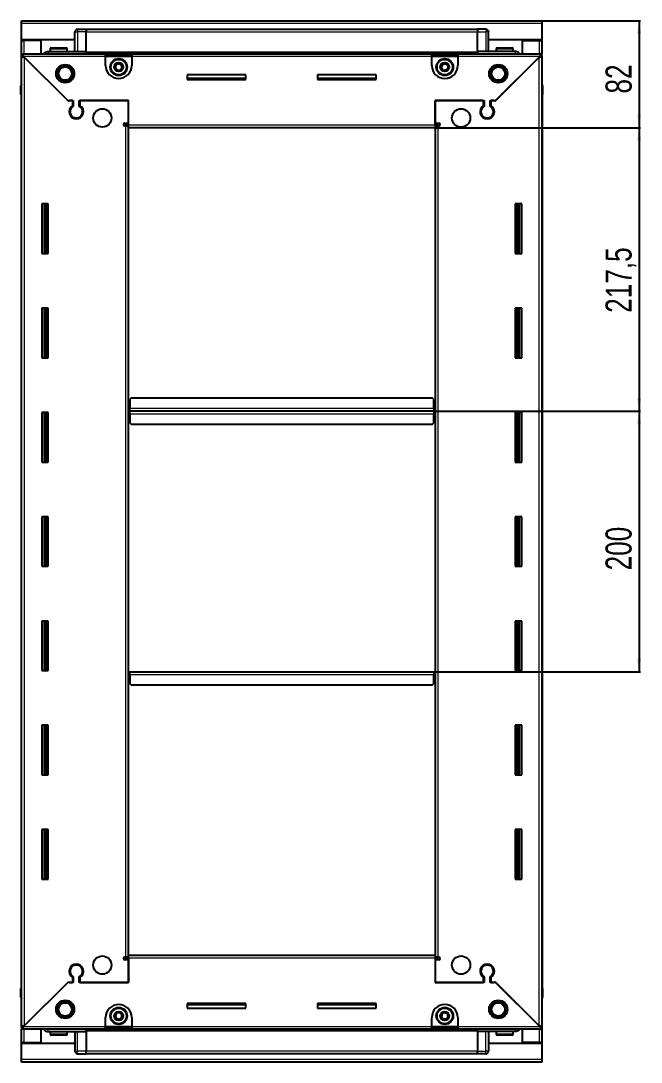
# Model space of a CAD drawing. Header units: millimetres. Extents: x 1021 to 3841, y -1038 to 1690.
# Drawn here: x 3366 to 3841, y 743 to 1542 of the extents above; entities that cross this region are included whole.
import ezdxf

# ---------------------------------------------------------------- set-up
doc = ezdxf.new("R2010")
doc.units = ezdxf.units.MM
doc.layers.add('FORMAT', color=7, linetype='Continuous')
doc.styles.add('SLDTEXTSTYLE0', font='TXT', dxfattribs={"width": 0.75})
doc.dimstyles.new('SLDDIMSTYLE0', dxfattribs={"dimtxt": 20, "dimasz": 10, "dimexe": 0, "dimexo": 0.0625, "dimgap": 5, "dimtad": 2, "dimdec": 1, "dimrnd": 1e-09, "dimzin": 12, "dimdsep": 46, "dimtxsty": 'SLDTEXTSTYLE0', "dimsah": 1, "dimcen": 0.09, "dimadec": 0, "dimazin": 3, "dimtfac": 1, "dimtofl": 0, "dimtmove": 0, "dimatfit": 3, "dimfxl": 0, "dimfrac": 2, "dimtolj": 1, "dimtzin": 12, "dimarcsym": 0})

# ---------------------------------------------------------------- blocks, each defined once
blk = doc.blocks.new('_D_5')
at = {"layer": 'FORMAT'}
for p, q in [((3765.21, 1542.16), (3840.7, 1542.16)), ((3839.7, 1542.16), (3839.7, 1460.16)), ((3683.21, 1460.16), (3840.7, 1460.16))]:
    blk.add_line(p, q, dxfattribs=at)
for points in [[(3839.7, 1542.16), (3838.16, 1532.16), (3841.23, 1532.16)], [(3839.7, 1460.16), (3841.23, 1470.16), (3838.16, 1470.16)]]:
    blk.add_solid(points, dxfattribs=at)
at = {"layer": 'FORMAT', "insert": (3813.91, 1486.39), "char_height": 20, "attachment_point": 1, "rotation": 90, "style": 'SLDTEXTSTYLE0'}
blk.add_mtext('82', dxfattribs=at)
blk = doc.blocks.new('_D_6')
at = {"layer": 'FORMAT'}
for p, q in [((3683.21, 1460.16), (3840.7, 1460.16)), ((3839.7, 1460.16), (3839.7, 1242.66)), ((3682.21, 1242.66), (3840.7, 1242.66))]:
    blk.add_line(p, q, dxfattribs=at)
for points in [[(3839.7, 1460.16), (3838.16, 1450.16), (3841.23, 1450.16)], [(3839.7, 1242.66), (3841.23, 1252.66), (3838.16, 1252.66)]]:
    blk.add_solid(points, dxfattribs=at)
at = {"layer": 'FORMAT', "insert": (3813.91, 1318.16), "char_height": 20, "attachment_point": 1, "rotation": 90, "style": 'SLDTEXTSTYLE0'}
blk.add_mtext('217,5', dxfattribs=at)
blk = doc.blocks.new('_D_7')
at = {"layer": 'FORMAT'}
for p, q in [((3682.21, 1242.66), (3840.7, 1242.66)), ((3839.7, 1242.66), (3839.7, 1042.66)), ((3682.21, 1042.66), (3840.7, 1042.66))]:
    blk.add_line(p, q, dxfattribs=at)
for points in [[(3839.7, 1242.66), (3838.16, 1232.66), (3841.23, 1232.66)], [(3839.7, 1042.66), (3841.23, 1052.66), (3838.16, 1052.66)]]:
    blk.add_solid(points, dxfattribs=at)
at = {"layer": 'FORMAT', "insert": (3813.91, 1120.5), "char_height": 20, "attachment_point": 1, "rotation": 90, "style": 'SLDTEXTSTYLE0'}
blk.add_mtext('200', dxfattribs=at)

msp = doc.modelspace()

# ---------------------------------------------------------------- linework, layer by layer
at = {"color": 7, "linetype": 'Continuous', "lineweight": 25}
for p, q in [((3366.2, 1542.16), (3765.2, 1542.16)), ((3366.2, 1540.06), (3366.2, 1542.16)), ((3765.2, 1542.16), (3765.2, 1540.06)), ((3366.2, 1527.66), (3366.2, 1540.06)), ((3407.87, 1535.16), (3407.87, 1535.16)), ((3409.2, 1535.66), (3415.7, 1535.66)), ((3409.2, 1535.66), (3415.7, 1535.66)), ((3415.7, 1535.66), (3415.7, 1535.66)), ((3415.7, 1535.66), (3415.7, 1535.66)), ((3415.7, 1535.66), (3415.7, 1533.66)), ((3715.7, 1535.51), (3415.7, 1535.51)), ((3715.7, 1535.66), (3715.7, 1535.66)), ((3722.2, 1535.66), (3715.7, 1535.66)), ((3722.2, 1535.66), (3715.7, 1535.66)), ((3715.7, 1535.66), (3715.7, 1533.66)), ((3765.2, 1540.06), (3765.2, 1527.66)), ((3407.2, 1527.66), (3366.2, 1527.66)), ((3366.2, 1527.16), (3366.2, 1527.66)), ((3366.2, 1516.91), (3366.2, 1527.16)), ((3366.2, 1527.16), (3368.3, 1527.16)), ((3367.7, 1527.16), (3367.7, 1527.66)), ((3381.2, 1527.16), (3368.3, 1527.16)), ((3381.2, 1516.91), (3381.2, 1527.16)), ((3407.2, 1518.66), (3407.2, 1533.66)), ((3415.7, 1518.66), (3415.7, 1533.66)), ((3715.7, 1518.66), (3715.7, 1533.66)), ((3724.2, 1533.66), (3724.2, 1533.66)), ((3724.2, 1518.66), (3724.2, 1533.66)), ((3765.2, 1527.66), (3724.2, 1527.66)), ((3750.2, 1516.91), (3750.2, 1527.16)), ((3750.2, 1527.16), (3763.1, 1527.16)), ((3763.1, 1527.16), (3765.2, 1527.16)), ((3763.7, 1527.16), (3763.7, 1527.66)), ((3765.2, 1527.16), (3765.2, 1527.66)), ((3765.2, 1527.16), (3765.2, 1516.91)), ((3386.7, 1518.66), (3415.7, 1518.66)), ((3388.2, 1520.56), (3388.2, 1518.66)), ((3389, 1521.36), (3400.4, 1521.36)), ((3401.2, 1518.66), (3401.2, 1520.56)), ((3415.7, 1518.66), (3415.7, 1518.16)), ((3744.7, 1518.66), (3715.7, 1518.66)), ((3715.7, 1518.66), (3715.7, 1518.16)), ((3730.2, 1520.56), (3730.2, 1518.66)), ((3731, 1521.36), (3742.4, 1521.36)), ((3743.2, 1518.66), (3743.2, 1520.56)), ((3366.2, 1515.41), (3366.2, 1516.91)), ((3366.2, 1516.91), (3367.2, 1516.91)), ((3366.2, 1514.91), (3366.2, 1515.41)), ((3366.2, 1515.41), (3367.2, 1515.41)), ((3366.2, 770.41), (3366.2, 1514.91)), ((3367.7, 1514.91), (3366.2, 1514.91)), ((3367.2, 1516.91), (3430.7, 1516.91)), ((3367.2, 1515.41), (3367.2, 1516.91)), ((3367.8, 1514.81), (3401.7, 1480.91)), ((3402.4, 1480.21), (3368.3, 1514.31)), ((3415.7, 1517.51), (3715.7, 1517.51)), ((3430.7, 1514.81), (3430.7, 1516.91)), ((3430.7, 1516.91), (3450.7, 1516.91)), ((3430.7, 1515.41), (3450.7, 1515.41)), ((3430.7, 1507.91), (3430.7, 1514.81)), ((3450.7, 1516.91), (3450.7, 1514.81)), ((3450.7, 1516.91), (3680.7, 1516.91)), ((3450.7, 1514.81), (3450.7, 1507.91)), ((3680.7, 1514.81), (3680.7, 1516.91)), ((3680.7, 1516.91), (3700.7, 1516.91)), ((3680.7, 1515.41), (3700.7, 1515.41)), ((3680.7, 1507.91), (3680.7, 1514.81)), ((3700.7, 1516.91), (3700.7, 1514.81)), ((3700.7, 1516.91), (3764.2, 1516.91)), ((3700.7, 1514.81), (3700.7, 1507.91)), ((3763.1, 1514.31), (3729, 1480.21)), ((3729.7, 1480.91), (3763.6, 1514.81)), ((3763.7, 1514.91), (3765.2, 1514.91)), ((3764.2, 1515.41), (3764.2, 1516.91)), ((3764.2, 1516.91), (3765.2, 1516.91)), ((3764.2, 1515.41), (3765.2, 1515.41)), ((3765.2, 1515.41), (3765.2, 1516.91)), ((3765.2, 1515.41), (3765.2, 1514.91)), ((3765.2, 1514.91), (3765.2, 770.41)), ((3538.2, 1500.66), (3493.2, 1500.66)), ((3493.2, 1500.66), (3493.2, 1497.16)), ((3538.2, 1497.91), (3493.2, 1497.91)), ((3493.2, 1497.16), (3538.2, 1497.16)), ((3538.2, 1497.16), (3538.2, 1500.66)), ((3638.2, 1500.66), (3593.2, 1500.66)), ((3593.2, 1500.66), (3593.2, 1497.16)), ((3638.2, 1497.91), (3593.2, 1497.91)), ((3593.2, 1497.16), (3638.2, 1497.16)), ((3638.2, 1497.16), (3638.2, 1500.66)), ((3365.7, 1492.16), (3365.7, 1485.66)), ((3365.7, 1485.66), (3365.7, 1492.16)), ((3765.2, 1493.49), (3765.2, 1493.49)), ((3765.7, 1492.16), (3765.7, 1485.66)), ((3765.7, 1485.66), (3765.7, 1492.16)), ((3365.7, 1485.66), (3365.7, 1485.66)), ((3366.2, 1485.66), (3365.7, 1485.66)), ((3365.85, 1485.66), (3365.85, 799.66)), ((3401.7, 1480.91), (3405.9, 1480.91)), ((3403.1, 1480.91), (3402.4, 1480.21)), ((3405.2, 1480.91), (3403.1, 1480.91)), ((3405.2, 1480.91), (3405.2, 1477.02)), ((3405.9, 1480.91), (3405.9, 1476.63)), ((3410.5, 1480.91), (3448.2, 1480.91)), ((3410.5, 1476.63), (3410.5, 1480.91)), ((3411.2, 1477.02), (3411.2, 1480.91)), ((3448.2, 1480.91), (3411.2, 1480.91)), ((3448.2, 1462.26), (3448.2, 1480.91)), ((3448.2, 1463.66), (3448.2, 1480.91)), ((3683.2, 1480.91), (3720.9, 1480.91)), ((3683.2, 1462.26), (3683.2, 1480.91)), ((3683.2, 1480.91), (3683.2, 1463.66)), ((3720.2, 1480.91), (3683.2, 1480.91)), ((3720.2, 1480.91), (3720.2, 1477.02)), ((3720.9, 1480.91), (3720.9, 1476.63)), ((3725.5, 1480.91), (3729.7, 1480.91)), ((3725.5, 1476.63), (3725.5, 1480.91)), ((3728.3, 1480.91), (3726.2, 1480.91)), ((3726.2, 1477.02), (3726.2, 1480.91)), ((3729, 1480.21), (3728.3, 1480.91)), ((3765.2, 1485.66), (3765.7, 1485.66)), ((3765.55, 799.66), (3765.55, 1485.66)), ((3765.7, 1485.66), (3765.7, 1485.66)), ((3765.7, 1485.66), (3765.7, 1485.66)), ((3406.2, 1468.05), (3406.2, 1467.29)), ((3445.35, 1463.66), (3448.2, 1463.66)), ((3448.2, 1462.66), (3446.2, 1462.66)), ((3446.2, 1462.66), (3446.2, 1461.66)), ((3448.2, 1460.16), (3448.2, 1462.26)), ((3683.2, 1463.66), (3686.05, 1463.66)), ((3685.2, 1462.66), (3683.2, 1462.66)), ((3683.2, 1462.26), (3683.2, 1460.16)), ((3685.2, 1461.66), (3685.2, 1462.66)), ((3725.2, 1468.05), (3725.2, 1467.29)), ((3446.1, 1461.66), (3445.35, 1461.66)), ((3446.1, 1461.66), (3448.2, 1461.66)), ((3683.2, 1460.16), (3448.2, 1460.16)), ((3448.2, 825.16), (3448.2, 1460.16)), ((3683.2, 1461.66), (3685.3, 1461.66)), ((3683.2, 1460.16), (3683.2, 825.16)), ((3686.05, 1461.66), (3685.3, 1461.66)), ((3386.7, 1401.66), (3381.7, 1401.66)), ((3381.7, 1401.66), (3381.7, 1363.66)), ((3383.85, 1363.66), (3383.85, 1401.66)), ((3385.64, 1363.66), (3385.64, 1401.66)), ((3385.67, 1363.66), (3385.67, 1401.66)), ((3386.7, 1363.66), (3386.7, 1401.66)), ((3744.7, 1401.66), (3744.7, 1363.66)), ((3749.7, 1401.66), (3744.7, 1401.66)), ((3745.72, 1401.66), (3745.72, 1363.66)), ((3745.75, 1401.66), (3745.75, 1363.66)), ((3747.55, 1401.66), (3747.55, 1363.66)), ((3749.7, 1363.66), (3749.7, 1401.66)), ((3381.7, 1363.66), (3386.7, 1363.66)), ((3744.7, 1363.66), (3749.7, 1363.66)), ((3386.7, 1321.66), (3381.7, 1321.66)), ((3381.7, 1321.66), (3381.7, 1283.66)), ((3383.85, 1283.66), (3383.85, 1321.66)), ((3385.64, 1283.66), (3385.64, 1321.66)), ((3385.67, 1283.66), (3385.67, 1321.66)), ((3386.7, 1283.66), (3386.7, 1321.66)), ((3744.7, 1321.66), (3744.7, 1283.66)), ((3749.7, 1321.66), (3744.7, 1321.66)), ((3745.72, 1321.66), (3745.72, 1283.66)), ((3745.75, 1321.66), (3745.75, 1283.66)), ((3747.55, 1321.66), (3747.55, 1283.66)), ((3749.7, 1283.66), (3749.7, 1321.66)), ((3381.7, 1283.66), (3386.7, 1283.66)), ((3744.7, 1283.66), (3749.7, 1283.66)), ((3450.2, 1252.66), (3449.2, 1251.66)), ((3449.2, 1251.66), (3449.2, 1244.76)), ((3681.2, 1252.66), (3450.2, 1252.66)), ((3682.2, 1251.66), (3681.2, 1252.66)), ((3682.2, 1244.76), (3682.2, 1251.66)), ((3386.7, 1241.66), (3381.7, 1241.66)), ((3381.7, 1241.66), (3381.7, 1203.66)), ((3383.85, 1203.66), (3383.85, 1241.66)), ((3385.64, 1203.66), (3385.64, 1241.66)), ((3385.67, 1203.66), (3385.67, 1241.66)), ((3386.7, 1203.66), (3386.7, 1241.66)), ((3448.95, 1242.66), (3448.2, 1242.66)), ((3449.2, 1245.51), (3448.95, 1245.51)), ((3448.95, 1245.51), (3448.95, 1242.66)), ((3448.95, 1242.66), (3448.95, 1239.81)), ((3448.95, 1239.81), (3449.2, 1239.81)), ((3449.2, 1242.66), (3449.2, 1244.76)), ((3682.2, 1242.66), (3449.2, 1242.66)), ((3449.2, 1240.56), (3449.2, 1242.66)), ((3449.2, 1240.56), (3449.2, 1233.66)), ((3682.45, 1245.51), (3682.2, 1245.51)), ((3682.2, 1244.76), (3682.2, 1242.66)), ((3682.2, 1242.66), (3682.2, 1240.56)), ((3682.2, 1233.66), (3682.2, 1240.56)), ((3682.2, 1239.81), (3682.45, 1239.81)), ((3682.45, 1242.66), (3682.45, 1245.51)), ((3683.2, 1242.66), (3682.45, 1242.66)), ((3682.45, 1239.81), (3682.45, 1242.66)), ((3744.7, 1241.66), (3744.7, 1203.66)), ((3749.7, 1241.66), (3744.7, 1241.66)), ((3745.72, 1241.66), (3745.72, 1203.66)), ((3745.75, 1241.66), (3745.75, 1203.66)), ((3747.55, 1241.66), (3747.55, 1203.66)), ((3749.7, 1203.66), (3749.7, 1241.66)), ((3449.2, 1233.66), (3450.2, 1232.66)), ((3450.2, 1232.66), (3681.2, 1232.66)), ((3681.2, 1232.66), (3682.2, 1233.66)), ((3381.7, 1203.66), (3386.7, 1203.66)), ((3744.7, 1203.66), (3749.7, 1203.66)), ((3386.7, 1161.66), (3381.7, 1161.66)), ((3381.7, 1161.66), (3381.7, 1123.66)), ((3383.85, 1123.66), (3383.85, 1161.66)), ((3385.64, 1123.66), (3385.64, 1161.66)), ((3385.67, 1123.66), (3385.67, 1161.66)), ((3386.7, 1123.66), (3386.7, 1161.66)), ((3744.7, 1161.66), (3744.7, 1123.66)), ((3749.7, 1161.66), (3744.7, 1161.66)), ((3745.72, 1161.66), (3745.72, 1123.66)), ((3745.75, 1161.66), (3745.75, 1123.66)), ((3747.55, 1161.66), (3747.55, 1123.66)), ((3749.7, 1123.66), (3749.7, 1161.66)), ((3381.7, 1123.66), (3386.7, 1123.66)), ((3744.7, 1123.66), (3749.7, 1123.66)), ((3386.7, 1081.66), (3381.7, 1081.66)), ((3381.7, 1081.66), (3381.7, 1043.66)), ((3383.85, 1043.66), (3383.85, 1081.66)), ((3385.64, 1043.66), (3385.64, 1081.66)), ((3385.67, 1043.66), (3385.67, 1081.66)), ((3386.7, 1043.66), (3386.7, 1081.66)), ((3744.7, 1081.66), (3744.7, 1043.66)), ((3749.7, 1081.66), (3744.7, 1081.66)), ((3745.72, 1081.66), (3745.72, 1043.66)), ((3745.75, 1081.66), (3745.75, 1043.66)), ((3747.55, 1081.66), (3747.55, 1043.66)), ((3749.7, 1043.66), (3749.7, 1081.66)), ((3381.7, 1043.66), (3386.7, 1043.66)), ((3448.2, 1042.66), (3448.95, 1042.66)), ((3448.95, 1042.66), (3448.95, 1039.81)), ((3448.95, 1039.81), (3449.2, 1039.81)), ((3449.2, 1040.56), (3449.2, 1042.66)), ((3449.2, 1042.66), (3682.2, 1042.66)), ((3449.2, 1040.56), (3449.2, 1033.66)), ((3682.2, 1042.66), (3682.2, 1040.56)), ((3682.2, 1033.66), (3682.2, 1040.56)), ((3682.2, 1039.81), (3682.45, 1039.81)), ((3682.45, 1039.81), (3682.45, 1042.66)), ((3682.45, 1042.66), (3683.2, 1042.66)), ((3744.7, 1043.66), (3749.7, 1043.66)), ((3449.2, 1033.66), (3450.2, 1032.66)), ((3450.2, 1032.66), (3681.2, 1032.66)), ((3681.2, 1032.66), (3682.2, 1033.66)), ((3386.7, 1001.66), (3381.7, 1001.66)), ((3381.7, 1001.66), (3381.7, 963.66)), ((3383.85, 963.66), (3383.85, 1001.66)), ((3385.64, 963.66), (3385.64, 1001.66)), ((3385.67, 963.66), (3385.67, 1001.66)), ((3386.7, 963.66), (3386.7, 1001.66)), ((3744.7, 1001.66), (3744.7, 963.66)), ((3749.7, 1001.66), (3744.7, 1001.66)), ((3745.72, 1001.66), (3745.72, 963.66)), ((3745.75, 1001.66), (3745.75, 963.66)), ((3747.55, 1001.66), (3747.55, 963.66)), ((3749.7, 963.66), (3749.7, 1001.66)), ((3381.7, 963.66), (3386.7, 963.66)), ((3744.7, 963.66), (3749.7, 963.66)), ((3386.7, 921.66), (3381.7, 921.66)), ((3381.7, 921.66), (3381.7, 883.66)), ((3383.85, 883.66), (3383.85, 921.66)), ((3385.64, 883.66), (3385.64, 921.66)), ((3385.67, 883.66), (3385.67, 921.66)), ((3386.7, 883.66), (3386.7, 921.66)), ((3744.7, 921.66), (3744.7, 883.66)), ((3749.7, 921.66), (3744.7, 921.66)), ((3745.72, 921.66), (3745.72, 883.66)), ((3745.75, 921.66), (3745.75, 883.66)), ((3747.55, 921.66), (3747.55, 883.66)), ((3749.7, 883.66), (3749.7, 921.66)), ((3381.7, 883.66), (3386.7, 883.66)), ((3744.7, 883.66), (3749.7, 883.66)), ((3445.35, 823.66), (3446.1, 823.66)), ((3448.2, 823.66), (3446.1, 823.66)), ((3446.2, 823.66), (3446.2, 822.66)), ((3448.2, 823.06), (3448.2, 825.16)), ((3448.2, 825.16), (3683.2, 825.16)), ((3448.2, 823.06), (3448.2, 804.41)), ((3683.2, 825.16), (3683.2, 823.06)), ((3685.3, 823.66), (3683.2, 823.66)), ((3683.2, 823.06), (3683.2, 804.41)), ((3685.2, 822.66), (3685.2, 823.66)), ((3685.3, 823.66), (3686.05, 823.66)), ((3406.2, 818.04), (3406.2, 817.28)), ((3448.2, 821.66), (3445.35, 821.66)), ((3446.2, 822.66), (3448.2, 822.66)), ((3448.2, 804.41), (3448.2, 821.66)), ((3683.2, 822.66), (3685.2, 822.66)), ((3683.2, 821.66), (3683.2, 804.41)), ((3686.05, 821.66), (3683.2, 821.66)), ((3725.2, 818.04), (3725.2, 817.28)), ((3405.2, 808.3), (3405.2, 804.41)), ((3405.9, 808.7), (3405.9, 804.41)), ((3410.5, 804.41), (3410.5, 808.7)), ((3411.2, 804.41), (3411.2, 808.3)), ((3720.2, 808.3), (3720.2, 804.41)), ((3720.9, 808.7), (3720.9, 804.41)), ((3725.5, 804.41), (3725.5, 808.7)), ((3726.2, 804.41), (3726.2, 808.3)), ((3365.7, 799.66), (3365.7, 799.66)), ((3365.7, 793.16), (3365.7, 799.66)), ((3365.7, 799.66), (3365.7, 799.66)), ((3365.7, 799.66), (3365.7, 793.16)), ((3366.2, 799.66), (3365.7, 799.66)), ((3401.7, 804.41), (3367.8, 770.51)), ((3368.3, 771.01), (3402.4, 805.11)), ((3405.9, 804.41), (3401.7, 804.41)), ((3402.4, 805.11), (3403.1, 804.41)), ((3403.1, 804.41), (3405.2, 804.41)), ((3448.2, 804.41), (3410.5, 804.41)), ((3411.2, 804.41), (3448.2, 804.41)), ((3720.9, 804.41), (3683.2, 804.41)), ((3683.2, 804.41), (3720.2, 804.41)), ((3729.7, 804.41), (3725.5, 804.41)), ((3726.2, 804.41), (3728.3, 804.41)), ((3728.3, 804.41), (3729, 805.11)), ((3729, 805.11), (3763.1, 771.01)), ((3763.6, 770.51), (3729.7, 804.41)), ((3765.2, 799.66), (3765.7, 799.66)), ((3765.7, 799.66), (3765.7, 799.66)), ((3765.7, 793.16), (3765.7, 799.66)), ((3765.7, 799.66), (3765.7, 793.16)), ((3366.2, 791.84), (3366.2, 791.84)), ((3538.2, 788.16), (3493.2, 788.16)), ((3493.2, 788.16), (3493.2, 784.66)), ((3493.2, 787.41), (3538.2, 787.41)), ((3493.2, 784.66), (3538.2, 784.66)), ((3538.2, 784.66), (3538.2, 788.16)), ((3638.2, 788.16), (3593.2, 788.16)), ((3593.2, 788.16), (3593.2, 784.66)), ((3593.2, 787.41), (3638.2, 787.41)), ((3593.2, 784.66), (3638.2, 784.66)), ((3638.2, 784.66), (3638.2, 788.16)), ((3430.7, 770.51), (3430.7, 777.41)), ((3450.7, 777.41), (3450.7, 770.51)), ((3680.7, 770.51), (3680.7, 777.41)), ((3700.7, 777.41), (3700.7, 770.51)), ((3366.2, 769.91), (3366.2, 770.41)), ((3367.7, 770.41), (3366.2, 770.41)), ((3366.2, 769.91), (3366.2, 768.41)), ((3367.2, 769.91), (3366.2, 769.91)), ((3366.2, 758.16), (3366.2, 768.41)), ((3367.2, 768.41), (3366.2, 768.41)), ((3367.2, 769.91), (3367.2, 768.41)), ((3430.7, 768.41), (3367.2, 768.41)), ((3381.2, 758.16), (3381.2, 768.41)), ((3715.7, 767.81), (3415.7, 767.81)), ((3415.7, 766.66), (3415.7, 767.16)), ((3430.7, 768.41), (3430.7, 770.51)), ((3450.7, 769.91), (3430.7, 769.91)), ((3450.7, 768.41), (3430.7, 768.41)), ((3450.7, 770.51), (3450.7, 768.41)), ((3680.7, 768.41), (3450.7, 768.41)), ((3680.7, 768.41), (3680.7, 770.51)), ((3700.7, 769.91), (3680.7, 769.91)), ((3700.7, 768.41), (3680.7, 768.41)), ((3700.7, 770.51), (3700.7, 768.41)), ((3764.2, 768.41), (3700.7, 768.41)), ((3715.7, 766.66), (3715.7, 767.16)), ((3750.2, 758.16), (3750.2, 768.41)), ((3763.7, 770.41), (3765.2, 770.41)), ((3764.2, 769.91), (3764.2, 768.41)), ((3765.2, 769.91), (3764.2, 769.91)), ((3765.2, 768.41), (3764.2, 768.41)), ((3765.2, 770.41), (3765.2, 769.91)), ((3765.2, 769.91), (3765.2, 768.41)), ((3765.2, 768.41), (3765.2, 758.16)), ((3386.7, 766.66), (3415.7, 766.66)), ((3388.2, 766.66), (3388.2, 764.76)), ((3392.77, 763.96), (3389, 763.96)), ((3400.4, 763.96), (3392.77, 763.96)), ((3401.2, 764.76), (3401.2, 766.66)), ((3407.2, 766.66), (3407.2, 751.66)), ((3415.7, 766.66), (3415.7, 751.66)), ((3744.7, 766.66), (3715.7, 766.66)), ((3715.7, 766.66), (3715.7, 751.66)), ((3724.2, 766.66), (3724.2, 751.66)), ((3730.2, 766.66), (3730.2, 764.76)), ((3737.99, 763.96), (3731, 763.96)), ((3742.4, 763.96), (3737.99, 763.96)), ((3743.2, 764.76), (3743.2, 766.66)), ((3368.3, 758.16), (3366.2, 758.16)), ((3366.2, 757.66), (3366.2, 758.16)), ((3366.2, 745.26), (3366.2, 757.66)), ((3366.2, 757.66), (3407.2, 757.66)), ((3367.7, 757.66), (3367.7, 758.16)), ((3368.3, 758.16), (3381.2, 758.16)), ((3407.2, 751.66), (3407.2, 751.66)), ((3415.7, 749.66), (3415.7, 751.66)), ((3715.7, 749.66), (3715.7, 751.66)), ((3724.2, 757.66), (3765.2, 757.66)), ((3763.1, 758.16), (3750.2, 758.16)), ((3765.2, 758.16), (3763.1, 758.16)), ((3763.7, 757.66), (3763.7, 758.16)), ((3765.2, 757.66), (3765.2, 758.16)), ((3765.2, 757.66), (3765.2, 745.26)), ((3366.2, 743.16), (3366.2, 745.26)), ((3765.2, 743.16), (3366.2, 743.16)), ((3409.2, 749.66), (3415.7, 749.66)), ((3409.2, 749.66), (3415.7, 749.66)), ((3415.7, 749.81), (3715.7, 749.81)), ((3415.7, 749.66), (3415.7, 749.66)), ((3722.2, 749.66), (3715.7, 749.66)), ((3715.7, 749.66), (3715.7, 749.66)), ((3715.7, 749.66), (3715.7, 749.66)), ((3722.2, 749.66), (3715.7, 749.66)), ((3723.52, 750.16), (3723.52, 750.16)), ((3765.2, 745.26), (3765.2, 743.16))]:
    msp.add_line(p, q, dxfattribs=at)
at = {"color": 8, "linetype": 'Continuous', "lineweight": 18}
for p, q in [((3765.2, 1540.06), (3366.2, 1540.06)), ((3409.2, 1535.66), (3409.2, 1533.66)), ((3722.2, 1535.66), (3722.2, 1533.66)), ((3368.3, 1527.16), (3368.3, 1527.66)), ((3368.3, 1516.91), (3368.3, 1527.16)), ((3407.2, 1533.66), (3409.2, 1533.66)), ((3409.2, 1533.66), (3409.2, 1518.66)), ((3415.7, 1533.66), (3409.2, 1533.66)), ((3715.7, 1533.51), (3415.7, 1533.51)), ((3715.7, 1533.66), (3722.2, 1533.66)), ((3722.2, 1533.66), (3722.2, 1518.66)), ((3724.2, 1533.66), (3722.2, 1533.66)), ((3763.1, 1527.66), (3763.1, 1527.16)), ((3763.1, 1527.16), (3763.1, 1516.91)), ((3388.2, 1520.56), (3401.2, 1520.56)), ((3715.7, 1518.16), (3415.7, 1518.16)), ((3730.2, 1520.56), (3743.2, 1520.56)), ((3430.7, 1514.81), (3367.8, 1514.81)), ((3368.3, 1514.31), (3368.3, 771.01)), ((3715.7, 1516.93), (3415.7, 1516.93)), ((3430.7, 1514.81), (3450.7, 1514.81)), ((3680.7, 1514.81), (3450.7, 1514.81)), ((3680.7, 1514.81), (3700.7, 1514.81)), ((3763.6, 1514.81), (3700.7, 1514.81)), ((3763.1, 771.01), (3763.1, 1514.31)), ((3366.2, 1492.16), (3365.7, 1492.16)), ((3765.2, 1492.16), (3765.7, 1492.16)), ((3448.2, 1462.26), (3683.2, 1462.26)), ((3446.1, 823.66), (3446.1, 1461.66)), ((3685.3, 1461.66), (3685.3, 823.66)), ((3383.2, 1401.66), (3383.2, 1363.66)), ((3384.43, 1401.66), (3384.43, 1363.66)), ((3746.96, 1363.66), (3746.96, 1401.66)), ((3748.2, 1363.66), (3748.2, 1401.66)), ((3383.2, 1321.66), (3383.2, 1283.66)), ((3384.43, 1321.66), (3384.43, 1283.66)), ((3746.96, 1283.66), (3746.96, 1321.66)), ((3748.2, 1283.66), (3748.2, 1321.66)), ((3383.2, 1241.66), (3383.2, 1203.66)), ((3384.43, 1241.66), (3384.43, 1203.66)), ((3682.2, 1244.76), (3449.2, 1244.76)), ((3449.2, 1240.56), (3682.2, 1240.56)), ((3746.96, 1203.66), (3746.96, 1241.66)), ((3748.2, 1203.66), (3748.2, 1241.66)), ((3383.2, 1161.66), (3383.2, 1123.66)), ((3384.43, 1161.66), (3384.43, 1123.66)), ((3746.96, 1123.66), (3746.96, 1161.66)), ((3748.2, 1123.66), (3748.2, 1161.66)), ((3383.2, 1081.66), (3383.2, 1043.66)), ((3384.43, 1081.66), (3384.43, 1043.66)), ((3746.96, 1043.66), (3746.96, 1081.66)), ((3748.2, 1043.66), (3748.2, 1081.66)), ((3449.2, 1040.56), (3682.2, 1040.56)), ((3383.2, 1001.66), (3383.2, 963.66)), ((3384.43, 1001.66), (3384.43, 963.66)), ((3746.96, 963.66), (3746.96, 1001.66)), ((3748.2, 963.66), (3748.2, 1001.66)), ((3383.2, 921.66), (3383.2, 883.66)), ((3384.43, 921.66), (3384.43, 883.66)), ((3746.96, 883.66), (3746.96, 921.66)), ((3748.2, 883.66), (3748.2, 921.66)), ((3683.2, 823.06), (3448.2, 823.06)), ((3366.2, 793.16), (3365.7, 793.16)), ((3765.2, 793.16), (3765.7, 793.16)), ((3367.8, 770.51), (3430.7, 770.51)), ((3368.3, 758.16), (3368.3, 768.41)), ((3415.7, 768.4), (3715.7, 768.4)), ((3415.7, 767.16), (3715.7, 767.16)), ((3450.7, 770.51), (3430.7, 770.51)), ((3450.7, 770.51), (3680.7, 770.51)), ((3700.7, 770.51), (3680.7, 770.51)), ((3700.7, 770.51), (3763.6, 770.51)), ((3763.1, 768.41), (3763.1, 758.16)), ((3392.5, 764.76), (3388.2, 764.76)), ((3401.2, 764.76), (3392.5, 764.76)), ((3409.2, 751.66), (3409.2, 766.66)), ((3722.2, 751.66), (3722.2, 766.66)), ((3738.17, 764.76), (3730.2, 764.76)), ((3743.2, 764.76), (3738.17, 764.76)), ((3368.3, 757.66), (3368.3, 758.16)), ((3407.2, 751.66), (3409.2, 751.66)), ((3415.7, 751.66), (3409.2, 751.66)), ((3409.2, 749.66), (3409.2, 751.66)), ((3415.7, 751.81), (3715.7, 751.81)), ((3715.7, 751.66), (3722.2, 751.66)), ((3724.2, 751.66), (3722.2, 751.66)), ((3722.2, 749.66), (3722.2, 751.66)), ((3763.1, 758.16), (3763.1, 757.66)), ((3765.2, 745.26), (3366.2, 745.26))]:
    msp.add_line(p, q, dxfattribs=at)
at = {"color": 7, "linetype": 'Continuous', "lineweight": 25, "flags": 128}
msp.add_lwpolyline([(3724.05, 1534.42), (3724.16, 1534.05), (3724.2, 1533.66)], dxfattribs=at)
at = {"color": 7, "linetype": 'Continuous', "lineweight": 25}
for centre, radius in [((3440.7, 1506.66), 6.5), ((3440.7, 1506.66), 3.46), ((3690.7, 1506.66), 6.5), ((3690.7, 1506.66), 3.46), ((3399.7, 1501.66), 7), ((3399.7, 1501.66), 6.03), ((3399.7, 1501.66), 5.1), ((3731.7, 1501.66), 7), ((3731.7, 1501.66), 6.03), ((3731.7, 1501.66), 5.1), ((3428.2, 1467.66), 7), ((3703.2, 1467.66), 7), ((3428.2, 817.66), 7), ((3703.2, 817.66), 7), ((3399.7, 783.66), 7), ((3399.7, 783.66), 6.03), ((3399.7, 783.66), 5.1), ((3440.7, 778.66), 6.5), ((3690.7, 778.66), 6.5), ((3731.7, 783.66), 7), ((3731.7, 783.66), 6.03), ((3731.7, 783.66), 5.1), ((3440.7, 778.66), 3.46), ((3690.7, 778.66), 3.46)]:
    msp.add_circle(centre, radius, dxfattribs=at)
at = {"color": 8, "linetype": 'Continuous', "lineweight": 18}
for centre in [(3440.7, 1506.66), (3690.7, 1506.66), (3440.7, 778.66), (3690.7, 778.66)]:
    msp.add_circle(centre, 5.7, dxfattribs=at)
at = {"color": 7, "linetype": 'Continuous', "lineweight": 25}
for centre, radius, start, end in [((3409.2, 1533.66), 2, 90, 180), ((3722.2, 1533.66), 2, 0, 90), ((3389, 1520.56), 0.8, 90, 180), ((3400.4, 1520.56), 0.8, 0, 90), ((3407, 1518.86), 0.2, 270, 0), ((3724.4, 1518.86), 0.2, 180, 270), ((3731, 1520.56), 0.8, 90, 180), ((3742.4, 1520.56), 0.8, 0, 90), ((3440.7, 1507.91), 10, 180, 270), ((3440.7, 1506.66), 2.5, 134.01559, 194.01559), ((3440.7, 1506.66), 2.5, 194.01559, 254.01559), ((3440.7, 1506.66), 2.5, 74.01559, 134.01559), ((3440.7, 1506.66), 2.5, 254.01559, 314.01559), ((3440.7, 1507.91), 10, 270, 0), ((3440.7, 1506.66), 2.5, 14.01559, 74.01559), ((3440.7, 1506.66), 2.5, 314.01559, 14.01559), ((3690.7, 1507.91), 10, 180, 270), ((3690.7, 1506.66), 2.5, 160.11158, 220.11158), ((3690.7, 1506.66), 2.5, 100.11158, 160.11158), ((3690.7, 1506.66), 2.5, 220.11158, 280.11158), ((3690.7, 1506.66), 2.5, 40.11158, 100.11158), ((3690.7, 1507.91), 10, 270, 0), ((3690.7, 1506.66), 2.5, 280.11158, 340.11158), ((3690.7, 1506.66), 2.5, 340.11158, 40.11158), ((3367.7, 1492.16), 2, 138.59038, 180), ((3763.7, 1492.16), 2, 0, 41.40962), ((3408.2, 1472.41), 5.5, 123.05573, 56.94427), ((3408.2, 1472.41), 4.8, 118.63099, 61.36901), ((3723.2, 1472.41), 5.5, 123.05573, 56.94427), ((3723.2, 1472.41), 4.8, 118.63099, 61.36901), ((3445.35, 1462.66), 1, 90, 270), ((3686.05, 1462.66), 1, 270, 90), ((3445.35, 822.66), 1, 90, 270), ((3686.05, 822.66), 1, 270, 90), ((3408.2, 812.91), 5.5, 303.05573, 236.94427), ((3408.2, 812.91), 4.8, 298.63099, 241.36901), ((3723.2, 812.91), 5.5, 303.05573, 236.94427), ((3723.2, 812.91), 4.8, 298.63099, 241.36901), ((3367.7, 793.16), 2, 180, 221.39416), ((3763.7, 793.16), 2, 318.59038, 0), ((3440.7, 777.41), 10, 90, 180), ((3440.7, 777.41), 10, 0, 90), ((3690.7, 777.41), 10, 90, 180), ((3690.7, 777.41), 10, 0, 90), ((3440.7, 778.66), 2.5, 127.47401, 187.47401), ((3440.7, 778.66), 2.5, 187.47401, 247.47401), ((3440.7, 778.66), 2.5, 67.47401, 127.47401), ((3440.7, 778.66), 2.5, 247.47401, 307.47401), ((3440.7, 778.66), 2.5, 7.47401, 67.47401), ((3440.7, 778.66), 2.5, 307.47401, 7.47401), ((3690.7, 778.66), 2.5, 147.04236, 207.04236), ((3690.7, 778.66), 2.5, 207.04236, 267.04236), ((3690.7, 778.66), 2.5, 87.04236, 147.04236), ((3690.7, 778.66), 2.5, 267.04236, 327.04236), ((3690.7, 778.66), 2.5, 27.04236, 87.04236), ((3690.7, 778.66), 2.5, 327.04236, 27.04236), ((3389, 764.76), 0.8, 180, 270), ((3400.4, 764.76), 0.8, 270, 360), ((3407, 766.46), 0.2, 0, 90), ((3724.4, 766.46), 0.2, 90, 180), ((3731, 764.76), 0.8, 180, 270), ((3742.4, 764.76), 0.8, 270, 360), ((3409.2, 751.66), 2, 180, 270), ((3722.2, 751.66), 2, 270, 0), ((3722.2, 751.66), 2, 270, 288.58003), ((3722.2, 751.66), 2, 303.94202, 311.40962)]:
    msp.add_arc(centre, radius, start, end, dxfattribs=at)
for points, knots in [([(3383.48, 1516.91), (3383.6, 1517.11), (3383.99, 1517.76), (3385.14, 1518.47), (3386.18, 1518.6), (3386.7, 1518.66)], [0, 0, 0, 0, 0.1822499, 0.5911249, 1, 1, 1, 1]), ([(3415.7, 1518.66), (3415.7, 1518.63), (3415.7, 1518.55), (3415.7, 1517.93), (3415.7, 1517.35), (3415.7, 1516.96), (3415.7, 1516.93)], [0, 0, 0, 0, 0.324279, 0.648558, 0.972836, 1, 1, 1, 1]), ([(3715.7, 1518.66), (3715.7, 1518.63), (3715.7, 1518.55), (3715.7, 1517.93), (3715.7, 1517.37), (3715.7, 1517), (3715.7, 1516.99)], [0, 0, 0, 0, 0.3302662, 0.6605324, 0.9907986, 1, 1, 1, 1]), ([(3747.91, 1516.91), (3747.79, 1517.11), (3747.4, 1517.76), (3746.25, 1518.47), (3745.21, 1518.6), (3744.7, 1518.66)], [0, 0, 0, 0, 0.18225, 0.591125, 1, 1, 1, 1]), ([(3366.2, 1514.91), (3366.22, 1514.87), (3366.27, 1514.78), (3366.67, 1514.64), (3367.22, 1514.51), (3367.8, 1514.4), (3368.17, 1514.34), (3368.3, 1514.31)], [0, 0, 0, 0, 0.230255, 0.448522, 0.666786, 0.88505, 1, 1, 1, 1]), ([(3367.8, 1514.81), (3367.75, 1515.07), (3367.66, 1515.56), (3367.53, 1516.2), (3367.4, 1516.67), (3367.28, 1516.89), (3367.22, 1516.91), (3367.2, 1516.91)], [0, 0, 0, 0, 0.2302553, 0.4485219, 0.6667858, 0.8850496, 1, 1, 1, 1]), ([(3763.1, 1514.31), (3763.35, 1514.36), (3763.84, 1514.45), (3764.48, 1514.58), (3764.95, 1514.71), (3765.17, 1514.82), (3765.19, 1514.89), (3765.2, 1514.91)], [0, 0, 0, 0, 0.2302553, 0.4485219, 0.6667858, 0.8850496, 1, 1, 1, 1]), ([(3764.2, 1516.91), (3764.15, 1516.89), (3764.06, 1516.84), (3763.93, 1516.44), (3763.8, 1515.88), (3763.68, 1515.3), (3763.62, 1514.94), (3763.6, 1514.81)], [0, 0, 0, 0, 0.230255, 0.448522, 0.666786, 0.88505, 1, 1, 1, 1]), ([(3437.92, 1507.46), (3438.29, 1507.82), (3438.98, 1508.49), (3439.68, 1509.15), (3440, 1509.46)], [0, 0, 0, 0, 0.534686, 1, 1, 1, 1]), ([(3438.62, 1504.66), (3438.54, 1504.99), (3438.34, 1505.79), (3438.1, 1506.76), (3437.95, 1507.34), (3437.92, 1507.46)], [0, 0, 0, 0, 0.362901, 0.866875, 1, 1, 1, 1]), ([(3441.39, 1503.86), (3440.9, 1504.01), (3439.97, 1504.27), (3439.05, 1504.54), (3438.62, 1504.66)], [0, 0, 0, 0, 0.534686, 1, 1, 1, 1]), ([(3440, 1509.46), (3440.49, 1509.32), (3441.42, 1509.06), (3442.34, 1508.79), (3442.77, 1508.67)], [0, 0, 0, 0, 0.534686, 1, 1, 1, 1]), ([(3443.47, 1505.87), (3443.1, 1505.51), (3442.41, 1504.84), (3441.72, 1504.17), (3441.39, 1503.86)], [0, 0, 0, 0, 0.534686, 1, 1, 1, 1]), ([(3442.77, 1508.67), (3442.8, 1508.55), (3442.95, 1507.97), (3443.19, 1507), (3443.39, 1506.2), (3443.47, 1505.87)], [0, 0, 0, 0, 0.1331247, 0.6370994, 1, 1, 1, 1]), ([(3687.85, 1506.16), (3687.9, 1506.27), (3688.1, 1506.84), (3688.44, 1507.77), (3688.72, 1508.55), (3688.84, 1508.87)], [0, 0, 0, 0, 0.133125, 0.637099, 1, 1, 1, 1]), ([(3689.71, 1503.95), (3689.38, 1504.34), (3688.76, 1505.08), (3688.14, 1505.82), (3687.85, 1506.16)], [0, 0, 0, 0, 0.534686, 1, 1, 1, 1]), ([(3688.84, 1508.87), (3689.34, 1508.96), (3690.29, 1509.13), (3691.24, 1509.3), (3691.68, 1509.38)], [0, 0, 0, 0, 0.534686, 1, 1, 1, 1]), ([(3692.56, 1504.46), (3692.05, 1504.37), (3691.1, 1504.2), (3690.15, 1504.03), (3689.71, 1503.95)], [0, 0, 0, 0, 0.534686, 1, 1, 1, 1]), ([(3691.68, 1509.38), (3692.01, 1508.98), (3692.63, 1508.25), (3693.25, 1507.51), (3693.54, 1507.17)], [0, 0, 0, 0, 0.534686, 1, 1, 1, 1]), ([(3693.54, 1507.17), (3693.42, 1506.85), (3693.14, 1506.07), (3692.8, 1505.14), (3692.6, 1504.57), (3692.56, 1504.46)], [0, 0, 0, 0, 0.362901, 0.866875, 1, 1, 1, 1]), ([(3438.03, 779.77), (3438.13, 779.85), (3438.6, 780.21), (3439.39, 780.82), (3440.05, 781.32), (3440.32, 781.53)], [0, 0, 0, 0, 0.133125, 0.637099, 1, 1, 1, 1]), ([(3438.4, 776.91), (3438.34, 777.42), (3438.21, 778.38), (3438.09, 779.33), (3438.03, 779.77)], [0, 0, 0, 0, 0.534686, 1, 1, 1, 1]), ([(3441.07, 775.8), (3440.59, 776), (3439.7, 776.37), (3438.82, 776.74), (3438.4, 776.91)], [0, 0, 0, 0, 0.534686, 1, 1, 1, 1]), ([(3440.32, 781.53), (3440.8, 781.33), (3441.69, 780.96), (3442.57, 780.59), (3442.99, 780.42)], [0, 0, 0, 0, 0.534686, 1, 1, 1, 1]), ([(3443.36, 777.56), (3443.09, 777.35), (3442.44, 776.85), (3441.65, 776.24), (3441.17, 775.88), (3441.07, 775.8)], [0, 0, 0, 0, 0.362901, 0.866875, 1, 1, 1, 1]), ([(3442.99, 780.42), (3443.05, 779.91), (3443.18, 778.95), (3443.3, 778), (3443.36, 777.56)], [0, 0, 0, 0, 0.534686, 1, 1, 1, 1]), ([(3687.81, 778.81), (3688.09, 779.25), (3688.62, 780.06), (3689.14, 780.86), (3689.38, 781.24)], [0, 0, 0, 0, 0.534686, 1, 1, 1, 1]), ([(3689.13, 776.24), (3688.89, 776.7), (3688.45, 777.56), (3688.02, 778.42), (3687.81, 778.81)], [0, 0, 0, 0, 0.5346859, 1, 1, 1, 1]), ([(3692.01, 776.09), (3691.66, 776.11), (3690.84, 776.15), (3689.85, 776.2), (3689.25, 776.24), (3689.13, 776.24)], [0, 0, 0, 0, 0.362901, 0.866875, 1, 1, 1, 1]), ([(3689.38, 781.24), (3689.51, 781.23), (3690.11, 781.2), (3691.1, 781.15), (3691.92, 781.1), (3692.27, 781.09)], [0, 0, 0, 0, 0.133125, 0.637099, 1, 1, 1, 1]), ([(3693.58, 778.52), (3693.3, 778.08), (3692.77, 777.27), (3692.25, 776.47), (3692.01, 776.09)], [0, 0, 0, 0, 0.534686, 1, 1, 1, 1]), ([(3692.27, 781.09), (3692.5, 780.63), (3692.94, 779.77), (3693.38, 778.91), (3693.58, 778.52)], [0, 0, 0, 0, 0.534686, 1, 1, 1, 1]), ([(3368.3, 771.01), (3368.04, 770.97), (3367.55, 770.88), (3366.91, 770.74), (3366.44, 770.61), (3366.22, 770.5), (3366.2, 770.44), (3366.2, 770.41)], [0, 0, 0, 0, 0.230255, 0.448522, 0.666786, 0.88505, 1, 1, 1, 1]), ([(3367.2, 768.41), (3367.24, 768.44), (3367.33, 768.49), (3367.46, 768.89), (3367.6, 769.44), (3367.71, 770.02), (3367.77, 770.39), (3367.8, 770.51)], [0, 0, 0, 0, 0.2302553, 0.4485219, 0.6667858, 0.8850496, 1, 1, 1, 1]), ([(3383.48, 768.41), (3383.6, 768.21), (3383.99, 767.57), (3385.14, 766.86), (3386.18, 766.73), (3386.7, 766.66)], [0, 0, 0, 0, 0.18225, 0.591125, 1, 1, 1, 1]), ([(3415.7, 766.66), (3415.7, 766.7), (3415.7, 766.78), (3415.7, 767.39), (3415.7, 767.97), (3415.7, 768.37), (3415.7, 768.4)], [0, 0, 0, 0, 0.324279, 0.648558, 0.972836, 1, 1, 1, 1]), ([(3715.7, 766.66), (3715.7, 766.7), (3715.7, 766.78), (3715.7, 767.39), (3715.7, 767.97), (3715.7, 768.37), (3715.7, 768.4)], [0, 0, 0, 0, 0.324279, 0.648558, 0.972836, 1, 1, 1, 1]), ([(3747.91, 768.41), (3747.79, 768.21), (3747.4, 767.57), (3746.25, 766.86), (3745.21, 766.73), (3744.7, 766.66)], [0, 0, 0, 0, 0.18225, 0.591125, 1, 1, 1, 1]), ([(3765.2, 770.41), (3765.17, 770.46), (3765.12, 770.55), (3764.72, 770.68), (3764.17, 770.81), (3763.59, 770.92), (3763.22, 770.99), (3763.1, 771.01)], [0, 0, 0, 0, 0.230255, 0.448522, 0.666786, 0.88505, 1, 1, 1, 1]), ([(3763.6, 770.51), (3763.64, 770.26), (3763.73, 769.77), (3763.86, 769.13), (3764, 768.66), (3764.11, 768.44), (3764.17, 768.42), (3764.2, 768.41)], [0, 0, 0, 0, 0.2302553, 0.4485219, 0.6667858, 0.8850496, 1, 1, 1, 1])]:
    msp.add_open_spline(points, degree=3, knots=knots, dxfattribs=at)
at = {"color": 8, "linetype": 'Continuous', "lineweight": 18}
for points, knots in [([(3386.7, 1518.66), (3386.7, 1518.62), (3386.7, 1518.54), (3386.7, 1518.11), (3386.7, 1517.65), (3386.7, 1517.24), (3386.7, 1516.97), (3386.7, 1516.91)], [0, 0, 0, 0, 0.359753, 0.553414, 0.751185, 0.948956, 1, 1, 1, 1]), ([(3744.7, 1518.66), (3744.7, 1518.62), (3744.7, 1518.54), (3744.7, 1518.11), (3744.7, 1517.65), (3744.7, 1517.24), (3744.7, 1516.97), (3744.7, 1516.91)], [0, 0, 0, 0, 0.359753, 0.553414, 0.751185, 0.948956, 1, 1, 1, 1]), ([(3386.7, 766.66), (3386.7, 766.71), (3386.7, 766.78), (3386.7, 767.22), (3386.7, 767.67), (3386.7, 768.09), (3386.7, 768.36), (3386.7, 768.41)], [0, 0, 0, 0, 0.359753, 0.553414, 0.751185, 0.948956, 1, 1, 1, 1]), ([(3744.7, 766.66), (3744.7, 766.71), (3744.7, 766.78), (3744.7, 767.22), (3744.7, 767.67), (3744.7, 768.09), (3744.7, 768.36), (3744.7, 768.41)], [0, 0, 0, 0, 0.3597529, 0.5534142, 0.7511852, 0.9489563, 1, 1, 1, 1])]:
    msp.add_open_spline(points, degree=3, knots=knots, dxfattribs=at)
at = {"color": 7, "linetype": 'Continuous', "lineweight": 25}
for points in [[(3367.8, 1514.81), (3367.75, 1514.89), (3367.65, 1515.05), (3367.5, 1515.25), (3367.35, 1515.39), (3367.25, 1515.41), (3367.2, 1515.41)], [(3367.7, 1514.91), (3367.7, 1514.86), (3367.72, 1514.76), (3367.86, 1514.61), (3368.06, 1514.46), (3368.22, 1514.36), (3368.3, 1514.31)], [(3763.1, 1514.31), (3763.17, 1514.36), (3763.33, 1514.46), (3763.53, 1514.61), (3763.67, 1514.76), (3763.69, 1514.86), (3763.7, 1514.91)], [(3764.2, 1515.41), (3764.15, 1515.41), (3764.05, 1515.39), (3763.9, 1515.25), (3763.75, 1515.05), (3763.65, 1514.89), (3763.6, 1514.81)], [(3367.2, 769.91), (3367.25, 769.92), (3367.35, 769.94), (3367.5, 770.08), (3367.65, 770.28), (3367.75, 770.44), (3367.8, 770.51)], [(3368.3, 771.01), (3368.22, 770.96), (3368.06, 770.86), (3367.86, 770.71), (3367.72, 770.56), (3367.7, 770.46), (3367.7, 770.41)], [(3763.7, 770.41), (3763.69, 770.46), (3763.67, 770.56), (3763.53, 770.71), (3763.33, 770.86), (3763.17, 770.96), (3763.1, 771.01)], [(3763.6, 770.51), (3763.65, 770.44), (3763.75, 770.28), (3763.9, 770.08), (3764.05, 769.94), (3764.15, 769.92), (3764.2, 769.91)]]:
    msp.add_open_spline(points, degree=3, dxfattribs=at)

# ---------------------------------------------------------------- dimensions: what is measured, and where the dimension line sits
at = {"layer": 'FORMAT'}
for base, p1, p2, picture, middle in [((3839.7, 1460.16), (3765.2, 1542.16), (3683.2, 1460.16), '_D_5', (3839.7, 1501.16)), ((3839.7, 1242.66), (3683.2, 1460.16), (3682.2, 1242.66), '_D_6', (3839.7, 1351.41)), ((3839.7, 1042.66), (3682.2, 1242.66), (3682.2, 1042.66), '_D_7', (3839.7, 1142.66))]:
    dim = msp.add_linear_dim(base=base, p1=p1, p2=p2, angle=90, dimstyle='SLDDIMSTYLE0', dxfattribs=at)
    dim.commit()
    dim.dimension.update_dxf_attribs({"geometry": picture, "text_midpoint": middle, "dimtype": 160})

doc.saveas('drawing.dxf')
